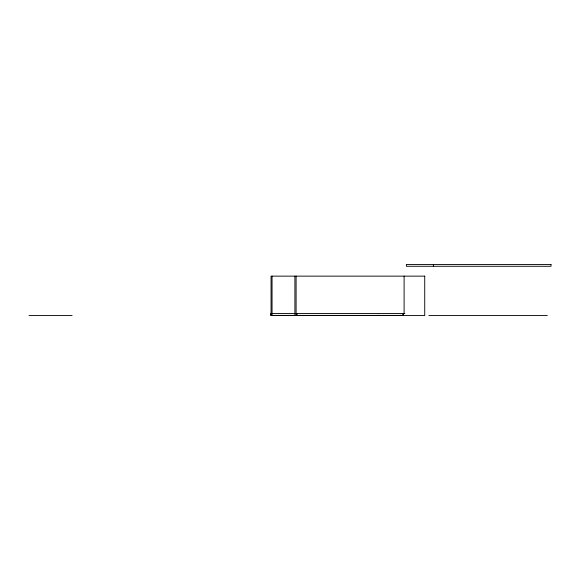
<?xml version="1.0" encoding="UTF-8"?>
<svg xmlns="http://www.w3.org/2000/svg" width="580" height="580" viewBox="0 0 580 580"><rect width="100%" height="100%" fill="white"/><g stroke="black" fill="none" stroke-linecap="round" stroke-linejoin="round"><path stroke-width="0.87" d="M404.825 313.548L270.773 313.541L270.773 315.389L403.049 315.389L403.049 313.548M29 315.563L72.116 315.563M428.852 315.563L547.324 315.563M433.405 264.437L433.405 266.285M404.108 276.138L404.108 313.548M403.143 313.548L403.143 315.563M400.831 315.187L400.831 315.563M378.501 315.187L378.486 315.563M297.04 313.541L297.04 315.389M296.105 276.138L296.105 315.563M294.901 276.138L294.901 315.563M272.049 276.138L272.049 315.563M551 264.437L406.399 264.437L406.399 266.285L551 266.285L550.986 264.437M424.727 276.138L271.056 276.138L271.056 315.563L424.727 315.563L424.727 276.138"/></g></svg>
